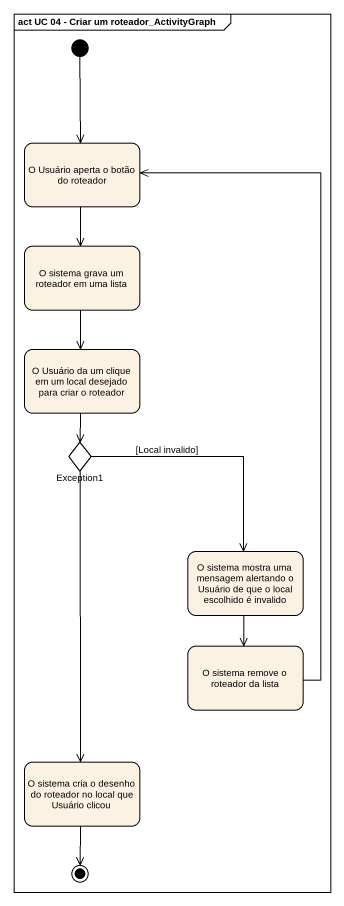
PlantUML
@startuml
mainframe act UC 04 - Criar um roteador_ActivityGraph
hide empty description
state "O Usuário aperta o botão do roteador" as O_Usuário_aperta_o_botão_do
state "O sistema grava um roteador em uma lista" as O_sistema_grava_um_roteador
state "O Usuário da um clique em um local desejado para criar o roteador" as O_Usuário_da_um_clique_em
state Exception1 <<choice>>
state "O sistema mostra uma mensagem alertando o Usuário de que o local escolhido é invalido" as O_sistema_mostra_uma
state "O sistema remove o roteador da lista" as O_sistema_remove_o_roteador
state "O sistema cria o desenho do roteador no local que Usuário clicou" as O_sistema_cria_o_desenho_do
[*] --> O_Usuário_aperta_o_botão_do
O_Usuário_aperta_o_botão_do --> O_sistema_grava_um_roteador
O_sistema_grava_um_roteador --> O_Usuário_da_um_clique_em
O_Usuário_da_um_clique_em --> Exception1
Exception1 --> O_sistema_mostra_uma : [Local invalido]
Exception1 --> O_sistema_cria_o_desenho_do
O_sistema_mostra_uma --> O_sistema_remove_o_roteador
O_sistema_remove_o_roteador -up-> O_Usuário_aperta_o_botão_do
O_sistema_cria_o_desenho_do --> [*]
@enduml
